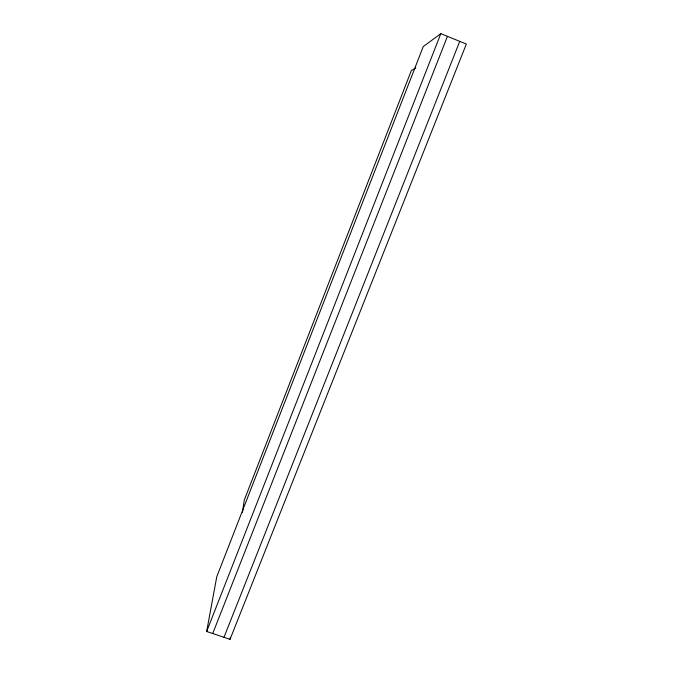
<?xml version="1.0" encoding="UTF-8"?>
<svg xmlns="http://www.w3.org/2000/svg" width="673" height="673" viewBox="0 0 673 673"><rect width="100%" height="100%" fill="white"/><g stroke="black" fill="none" stroke-linecap="round" stroke-linejoin="round"><path stroke-width="1.01" d="M230.031 639.35L466.347 44.056L440.815 33.65L423.241 46.597L216.765 576.778L206.653 631.484L230.031 639.35L230.309 637.281M242.44 512.498L244.291 500.022L411.346 70.556L415.821 67.855M206.653 631.484L440.815 33.65M212.727 633.529L447.444 36.35M223.983 637.314L459.735 41.364"/></g></svg>
